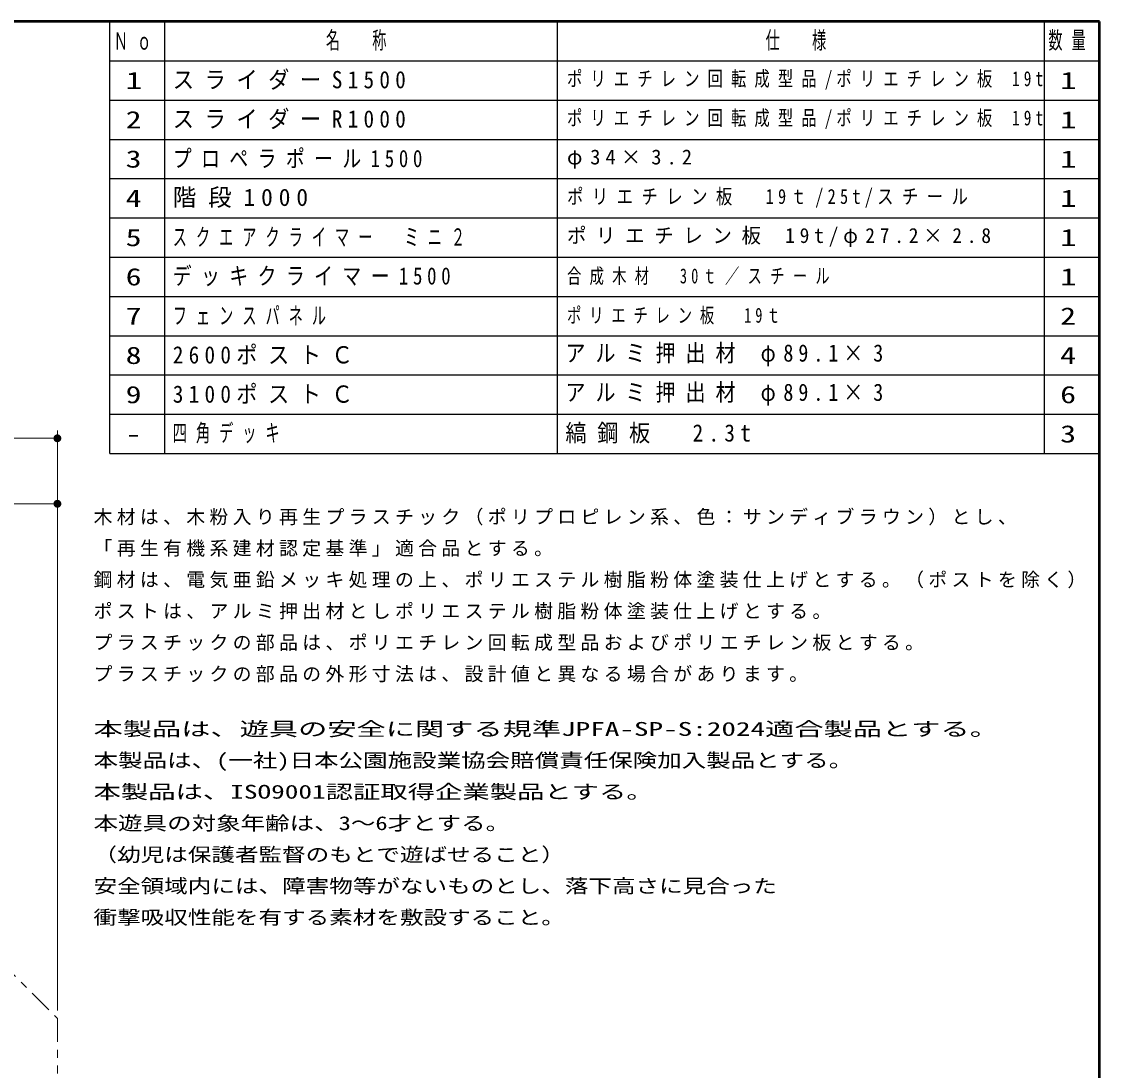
# Model space of a CAD drawing. Units: millimetres on the paper. Extents: x -385 to 0, y -594 to 267.
# Drawn here: x -137.3 to 0, y 133.4 to 267 of the extents above; entities that cross this region are included whole.
import ezdxf
from ezdxf.enums import TextEntityAlignment as Align

# ---------------------------------------------------------------- set-up
doc = ezdxf.new("R2010")
doc.units = ezdxf.units.MM
doc.linetypes.add('USER3', pattern=[8, 3, -1, 1, -1, 1, -1])
for name, color, linetype, lineweight in [('1_60', 7, 'Continuous', 25), ('CLASS1', 7, 'Continuous', 25), ('NAKAMURA図枠', 7, 'Continuous', 13)]:
    doc.layers.add(name, color=color, linetype=linetype, lineweight=lineweight)
doc.styles.add('ＭＳ ゴシック', font='')
doc.styles.get('ＭＳ ゴシック').set_extended_font_data('MS Gothic')

# ---------------------------------------------------------------- blocks, each defined once
blk = doc.blocks.new('filled_dot')
at = {"color": 0, "linetype": 'Continuous', "lineweight": -2, "const_width": 1.25}
blk.add_lwpolyline([(-0.625, 0, 1), (0.625, 0, 1)], format="xyb", close=True, dxfattribs=at)

msp = doc.modelspace()

# ---------------------------------------------------------------- linework, layer by layer
at = {"layer": '1_60', "lineweight": 13}
for p, q in [((-132.694, 141.064), (-132.694, 214.934)), ((-357.545, 213.934), (-132.694, 213.934)), ((-162.694, 205.6), (-132.694, 205.6))]:
    msp.add_line(p, q, dxfattribs=at)
at = {"layer": '1_60', "color": 2, "linetype": 'USER3', "lineweight": 13}
msp.add_lwpolyline([(-132.694, 140.064), (-132.694, 102.518), (-152.05, 83.162), (-184.701, 83.162), (-191.656, 90.075), (-234.421, 90.075), (-240.467, 84.03), (-285.655, 84.03), (-307.357, 105.732), (-341.018, 105.732), (-357.545, 122.258), (-357.545, 159.039), (-341.018, 175.565), (-296.405, 175.565), (-281.455, 190.515), (-250.717, 190.515), (-249.524, 191.708), (-204.653, 191.708), (-190.175, 177.23), (-169.837, 177.23)], close=True, dxfattribs=at)
at = {"layer": 'CLASS1'}
for p, q in [((-126, 267), (0, 267)), ((-126, 212), (-126, 267)), ((-119, 212), (-119, 267)), ((-69, 212), (-69, 267)), ((-7, 212), (-7, 267)), ((0, 212), (0, 267)), ((-126, 262), (0, 262)), ((-126, 257), (0, 257)), ((-126, 252), (0, 252)), ((-126, 247), (0, 247)), ((-126, 242), (0, 242)), ((-126, 237), (0, 237)), ((-126, 232), (0, 232)), ((-126, 227), (0, 227)), ((-126, 222), (0, 222)), ((-126, 217), (0, 217)), ((-126, 212), (0, 212))]:
    msp.add_line(p, q, dxfattribs=at)
at = {"layer": 'NAKAMURA図枠', "lineweight": 50}
for p, q in [((0, 267), (-385, 267)), ((0, 0), (0, 267))]:
    msp.add_line(p, q, dxfattribs=at)

# ---------------------------------------------------------------- block references
at = {"layer": '1_60', "lineweight": 13, "xscale": 0.4, "yscale": 0.4, "rotation": 180}
for p in [(-132.694, 213.934), (-132.694, 205.6)]:
    msp.add_blockref('filled_dot', p, dxfattribs=at)

# ---------------------------------------------------------------- texts
at = {"layer": 'CLASS1', "style": 'ＭＳ ゴシック'}
for s, width, p in [('1', 1.4, (-124, 259.5)), ('1', 1.4, (-5, 259.5)), ('2', 1.35, (-124, 254.5)), ('1', 1.4, (-5, 254.5)), ('3', 1.35, (-124, 249.5)), ('1', 1.4, (-5, 249.5)), ('4', 1.35, (-124, 244.5)), ('1', 1.4, (-5, 244.5)), ('5', 1.35, (-124, 239.5)), ('1', 1.4, (-5, 239.5)), ('6', 1.35, (-124, 234.5)), ('1', 1.4, (-5, 234.5)), ('7', 1.35, (-124, 229.5)), ('2', 1.35, (-5, 229.5)), ('8', 1.35, (-124, 224.5)), ('4', 1.35, (-5, 224.5)), ('9', 1.35, (-124, 219.5)), ('6', 1.35, (-5, 219.5)), ('3', 1.35, (-5, 214.5)), ('-', 1.35, (-124, 214.5))]:
    msp.add_text(s, height=2.199, dxfattribs=dict(at, width=width)).set_placement(p, align=Align.MIDDLE_LEFT)
for s, width, p in [('本製品は、遊具の安全に関する規準JPFA-SP-S:2024適合製品とする。', 1.55, (-128.09, 177.806)), ('本製品は、(一社)日本公園施設業協会賠償責任保険加入製品とする。', 1.3, (-128.09, 173.806)), ('本製品は、ISO9001認証取得企業製品とする。', 1.45, (-128.09, 169.806)), ('本遊具の対象年齢は、3～6才とする。', 1.3, (-128.09, 165.806)), ('（幼児は保護者監督のもとで遊ばせること）', 1.25, (-128.09, 161.806)), ('安全領域内には、障害物等がないものとし、落下高さに見合った', 1.25, (-128.09, 157.806)), ('衝撃吸収性能を有する素材を敷設すること。', 1.25, (-128.09, 153.806))]:
    msp.add_text(s, height=1.76, dxfattribs=dict(at, width=width)).set_placement(p, align=Align.TOP_LEFT)
for s, insert, char_height, attachment_point in [('\\T1.64;\\W0.6;Ｎｏ', (-125.5, 264.5), 2.199, 4), ('\\T1.64;\\W0.6;名\u3000称', (-98.5, 264.5), 2.199, 4), ('\\T1.64;\\W0.6;仕\u3000様', (-42.5, 264.5), 2.199, 4), ('\\T1.64;\\W0.6;数量', (-6.5, 264.5), 2.199, 4), ('\\T1.5;\\W0.9;スライダーS1500', (-118, 259.5), 2.199, 4), ('\\T1.53;\\W0.75;ポリエチレン回転成型品/ポリエチレン板\\~19t', (-67.8, 259.5), 1.906, 4), ('\\T1.5;\\W0.9;スライダーR1000', (-118, 254.5), 2.199, 4), ('\\T1.53;\\W0.75;ポリエチレン回転成型品/ポリエチレン板\\~19t', (-67.8, 254.5), 1.906, 4), ('\\T1.5;\\W0.8;プロペラポール1500', (-118, 249.5), 2.199, 4), ('\\T1.5;φ34×3.2', (-67.8, 249.5), 1.906, 4), ('\\T1.5;階段1000', (-118, 244.5), 2.199, 4), ('\\T1.52;\\W0.8;ポリエチレン板\u300019ｔ/25t/スチール', (-67.8, 244.5), 1.906, 4), ('\\T1.64;\\W0.6;スクエアクライマー\u3000ミニ２', (-118, 239.5), 2.199, 4), ('\\T1.5;\\W0.95;ポリエチレン板\\~19t/φ27.2×2.8', (-67.8, 239.5), 1.906, 4), ('\\T1.5;\\W0.8;デッキクライマー1500', (-118, 234.5), 2.199, 4), ('\\T1.58;\\W0.7;合成木材\u300030ｔ／スチール', (-67.8, 234.5), 1.906, 4), ('\\T1.64;\\W0.6;フェンスパネル', (-118, 229.5), 2.199, 4), ('\\T1.55;\\W0.7;ポリエチレン板\u300019ｔ', (-67.8, 229.5), 1.906, 4), ('\\T1.5;\\W0.9;2600ポストＣ', (-118, 224.5), 2.199, 4), ('\\T1.5;\\W0.85;アルミ押出材\\~φ89.1×3', (-68, 224.5), 2.199, 4), ('\\T1.5;\\W0.9;3100ポストＣ', (-118, 219.5), 2.199, 4), ('\\T1.5;\\W0.85;アルミ押出材\\~φ89.1×3', (-68, 219.5), 2.199, 4), ('\\T1.64;\\W0.6;四角デッキ', (-118, 214.5), 2.199, 4), ('\\T1.5;\\W0.9;縞鋼板\u30002.3t', (-68, 214.5), 2.199, 4), ('\\T1.23;木材は、木粉入り再生プラスチック（ポリプロピレン系、色：サンディブラウン）とし、', (-128.09, 204.821), 1.76, 1), ('\\T1.23;「再生有機系建材認定基準」適合品とする。', (-128.09, 200.821), 1.76, 1), ('\\T1.23;鋼材は、電気亜鉛メッキ処理の上、ポリエステル樹脂粉体塗装仕上げとする。（ポストを除く）', (-128.09, 196.821), 1.76, 1), ('\\T1.23;ポストは、アルミ押出材としポリエステル樹脂粉体塗装仕上げとする。', (-128.09, 192.821), 1.76, 1), ('\\T1.23;プラスチックの部品は、ポリエチレン回転成型品およびポリエチレン板とする。', (-128.09, 188.821), 1.76, 1), ('\\T1.23;プラスチックの部品の外形寸法は、設計値と異なる場合があります。', (-128.09, 184.821), 1.76, 1)]:
    msp.add_mtext(s, dxfattribs=dict(at, insert=insert, char_height=char_height, attachment_point=attachment_point))

doc.saveas('drawing.dxf')
